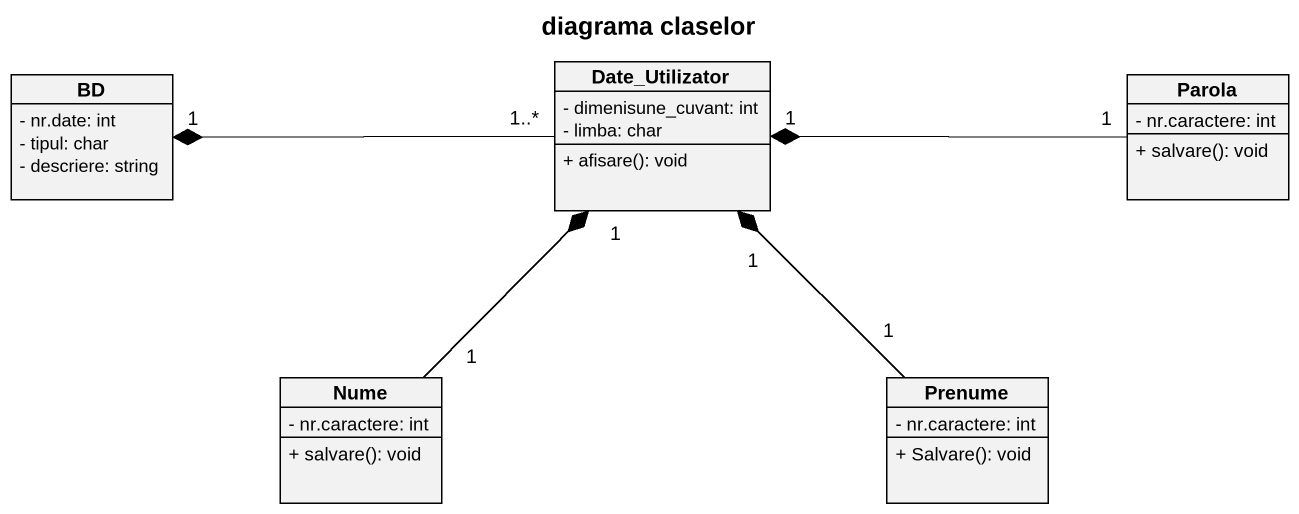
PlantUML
@startuml
title diagrama claselor
hide circle
hide empty members
skinparam classAttributeIconSize 0
class BD {
  - nr.date: int
  - tipul: char
  - descriere: string
}
class Date_Utilizator {
  - dimenisune_cuvant: int
  - limba: char
  + afisare(): void
}
class Parola {
  - nr.caractere: int
  + salvare(): void
}
class Nume {
  - nr.caractere: int
  + salvare(): void
}
class Prenume {
  - nr.caractere: int
  + Salvare(): void
}
Date_Utilizator "1..*" -left-* "1" BD
Parola "1" -left-* "1" Date_Utilizator
Nume "1" -up-* "1" Date_Utilizator
Prenume "1" -up-* "1" Date_Utilizator
@enduml
